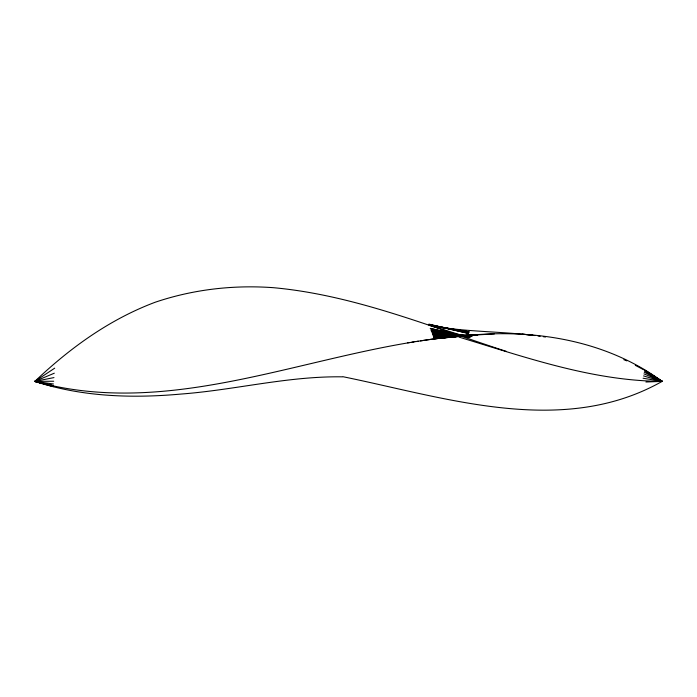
<?xml version="1.0" encoding="UTF-8"?>
<svg xmlns="http://www.w3.org/2000/svg" width="697" height="697" viewBox="0 0 697 697"><rect width="100%" height="100%" fill="white"/><g stroke="black" fill="none" stroke-linecap="round" stroke-linejoin="round"><path stroke-width="1.05" d="M54.706 368.155L34.85 381.381C81.715 396.837 131.89 398.457 180.68 394.084C234.854 390.032 288.122 375.971 342.628 376.842M54.314 373.191L34.85 381.381L53.373 386.643M36.88 380.658L34.85 381.381C178.598 421.467 320.873 346.339 462.956 336.041M53.983 377.591L34.85 381.381C69.9 347.986 109.708 319.278 155.3 302.202C193.304 289.368 233.486 284.785 273.442 287.687C354.294 295.075 429.857 326.632 506.397 351.393M407.623 342.846L409.758 342.515M411.892 342.192L414.027 341.87M416.161 341.547L418.296 341.225M420.43 340.894L434.318 338.794L462.503 336.198M467.19 335.606L474.579 334.839M434.388 338.873L462.913 335.945M466.04 335.623C533.919 328.592 606.207 340.197 662.15 381.381C562.845 437.559 446.559 397.839 343.203 376.763M462.843 335.858L434.275 338.576L462.399 335.937M466.014 335.562L494.373 333.898M465.648 335.623L474.3 334.813L464.777 335.597M469.003 335.606L477.628 335.065M462.268 335.841L434.1 338.132L462.66 335.771M465.518 335.571L474.178 334.865L433.865 337.54L461.989 335.762M464.15 335.632L473.882 335.013L433.578 336.817L473.516 335.213L433.238 335.954L473.089 335.457L432.837 334.969L472.583 335.745L432.393 333.863L472.026 336.067L431.913 332.652L471.416 336.424L431.382 331.336L470.754 336.799L430.816 329.925L470.039 337.191L430.215 328.418L469.281 337.601L428.925 325.159M645.91 382L662.15 381.381L644.681 370.142M53.704 381.242L34.85 381.381L45.296 383.986M534.791 335.545C501.361 331.397 467.521 332.007 434.248 326.292M522.21 334.116L532.647 335.248M537.997 335.98L540.14 336.276M543.346 336.712L545.49 337.008M53.486 383.995L34.85 381.381L53.355 385.72M434.187 326.431L469.29 331.868L430.659 325.264L437.01 326.501M643.078 378.236L662.15 381.381L644.681 370.273M41.245 382.601L34.85 381.381L52.345 385.328M439.136 326.91L468.837 332.591L429.308 324.584L468.436 333.427L428.916 324.114M47.379 384.509L50.515 385.293M643.54 375.918L662.15 381.381L644.952 370.656M459.079 337.13C525.338 357.152 592.075 380.937 662.15 381.381L651.46 374.969M623.815 359.687L626.864 360.863M643.941 373.88L662.15 381.381L644.525 370.926M644.272 372.198L662.15 381.381L654.718 377.06M635.307 365.324L643.74 369.776M650.083 374.359L651.939 375.439"/></g></svg>
